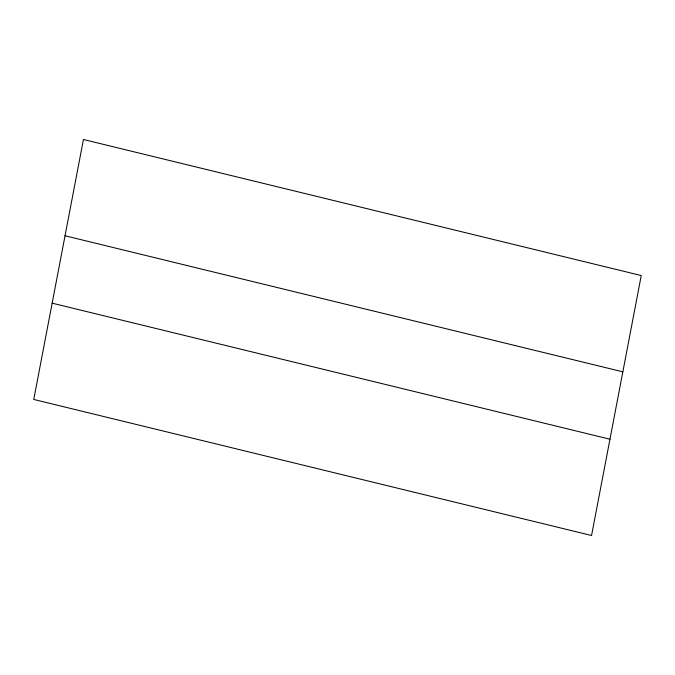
<?xml version="1.0" encoding="UTF-8"?>
<svg xmlns="http://www.w3.org/2000/svg" width="675" height="675" viewBox="0 0 675 675"><rect width="100%" height="100%" fill="white"/><g stroke="black" fill="none" stroke-linecap="round" stroke-linejoin="round"><path stroke-width="1.01" d="M65.045 235.778L622.839 371.832M52.161 303.168L609.955 439.222M83.447 139.497L33.75 399.448L591.553 535.503L641.25 275.552L83.447 139.497"/></g></svg>
